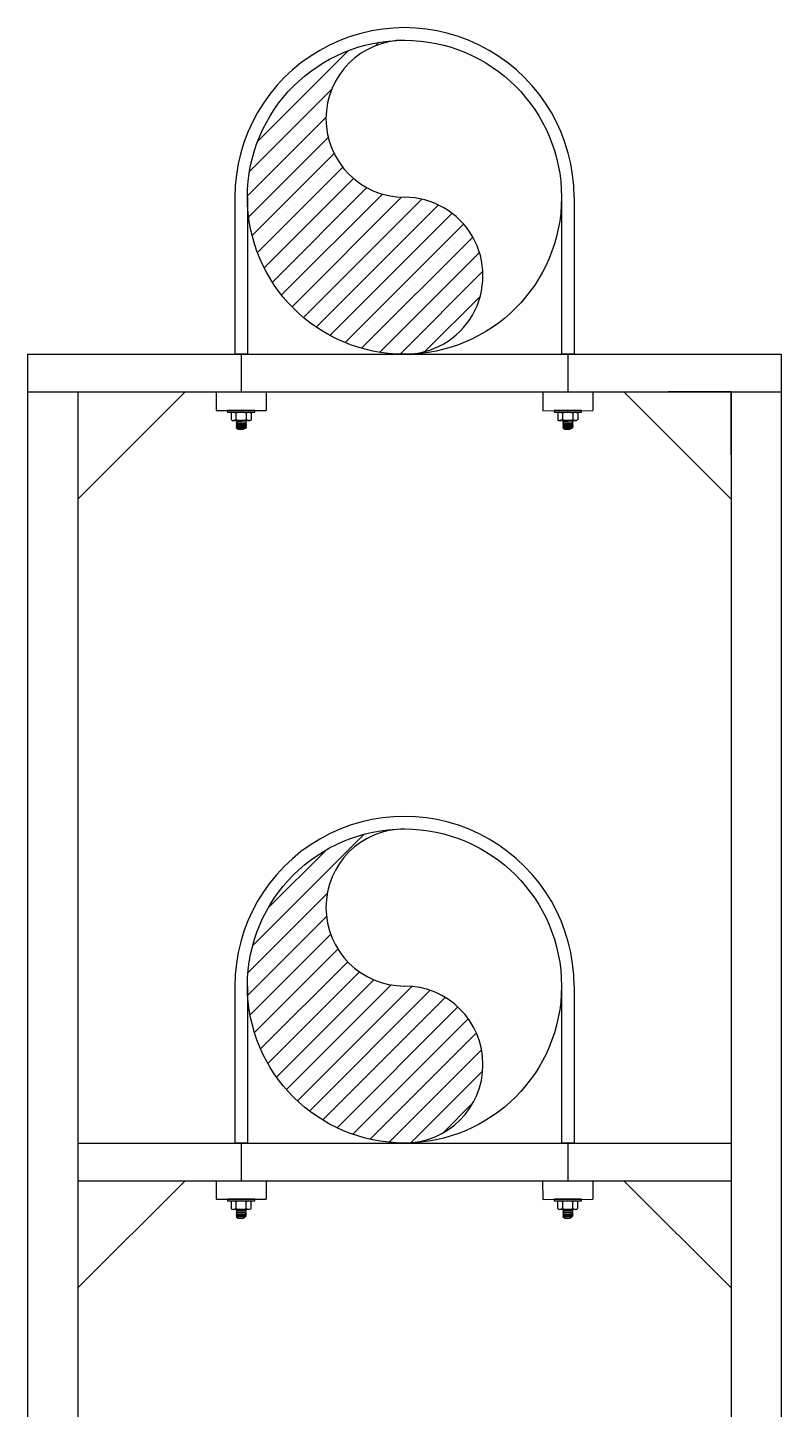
# Model space of a CAD drawing. Header units: inches. Extents: x 51172 to 63334, y -27893 to -10796.
# Drawn here: x 57092 to 57692, y -26793 to -25693 of the extents above; entities that cross this region are included whole.
import ezdxf

# ---------------------------------------------------------------- set-up
doc = ezdxf.new("R2010")
doc.units = ezdxf.units.IN
doc.header["$MEASUREMENT"] = 0

msp = doc.modelspace()

# ---------------------------------------------------------------- hatches: boundary and pattern name
h = msp.add_hatch()
h.set_pattern_fill('ANSI31', color=256, scale=100)
h.set_pattern_definition([(45, (-42327.777, -32243.117), (-8.8388348, 8.8388348), [])])
h.paths.add_polyline_path([(57392.2, -27084, -0.797806), (57348.8, -26893.9, 0.350006), (57197.2, -27084, 0.481449), (57435.5, -27274.1, 0.797671)])
h.paths.add_polyline_path([(57392.2, -26456.1, -1.000026), (57392.2, -26331.1, 0.414214), (57267.2, -26456.1, 0.414229), (57392.2, -26581.1, 0.999922)])
h.paths.add_polyline_path([(57392.2, -25828.2, -1), (57392.2, -25703.2, 0.414214), (57267.2, -25828.2, 0.414238), (57392.3, -25953.2, 0.999917)])

# ---------------------------------------------------------------- linework, layer by layer
for p, q in [((57257.2, -25828.2), (57257.2, -25953.2)), ((57267.2, -25828.2), (57267.2, -25953.2)), ((57517.2, -25828.2), (57517.2, -25953.2)), ((57527.2, -25828.2), (57527.2, -25953.2)), ((57092.2, -25953.2), (57092.2, -27034.4)), ((57092.2, -25953.2), (57692.2, -25953.2)), ((57267.2, -25953.2), (57257.2, -25953.2)), ((57262.2, -25953.2), (57262.2, -25983.2)), ((57527.2, -25953.2), (57517.2, -25953.2)), ((57522.2, -25953.2), (57522.2, -25983.2)), ((57692.2, -25953.2), (57692.2, -27678.1)), ((57092.2, -25983.2), (57692.2, -25983.2)), ((57132.2, -25983.2), (57132.2, -27034.4)), ((57132.2, -25983.2), (57182.2, -25983.2)), ((57132.2, -25983.2), (57132.2, -26033.2)), ((57132.2, -26068.5), (57217.6, -25983.2)), ((57242.3, -25983.2), (57242.3, -25998)), ((57282.2, -25983.2), (57282.2, -25998)), ((57502.3, -25983.2), (57502.3, -25998.1)), ((57542.2, -25983.2), (57542.2, -25998)), ((57566.9, -25983.2), (57652.2, -26068.5)), ((57652.2, -25983.2), (57602.2, -25983.2)), ((57652.2, -25983.2), (57652.2, -27678.1)), ((57652.2, -25983.2), (57652.2, -26033.2)), ((57652.2, -26033.2), (57652.2, -25983.2)), ((57242.3, -25998), (57282.2, -25998)), ((57254.2, -26000.1), (57254.2, -26005.3)), ((57257.9, -26000.1), (57257.9, -26005.3)), ((57266.4, -26005.3), (57266.4, -26000.1)), ((57270.1, -26000.1), (57270.1, -26005.3)), ((57502.3, -25998.1), (57542.2, -25998)), ((57514.2, -26000.1), (57514.2, -26005.3)), ((57517.9, -26000.1), (57517.9, -26005.3)), ((57526.4, -26005.3), (57526.4, -26000.1)), ((57530.1, -26000.1), (57530.1, -26005.3)), ((57268.3, -26006), (57256, -26006)), ((57258.3, -26006.1), (57258.4, -26006)), ((57258.3, -26006.1), (57258.9, -26006.6)), ((57258.3, -26007.1), (57258.9, -26006.6)), ((57258.3, -26007.1), (57258.9, -26007.5)), ((57258.3, -26008), (57258.9, -26007.5)), ((57258.3, -26008), (57258.9, -26008.5)), ((57258.3, -26008.9), (57258.9, -26008.5)), ((57258.3, -26008.9), (57258.9, -26009.4)), ((57258.3, -26009.8), (57258.9, -26009.4)), ((57258.3, -26009.8), (57258.9, -26010.3)), ((57258.3, -26010.8), (57258.9, -26010.3)), ((57258.3, -26010.8), (57258.9, -26011.2)), ((57258.3, -26011.7), (57258.9, -26011.2)), ((57258.3, -26011.7), (57259.8, -26012.9)), ((57265.8, -26011.9), (57258.6, -26011.9)), ((57265.8, -26006.3), (57258.9, -26006.6)), ((57265.8, -26007.3), (57258.9, -26007.5)), ((57265.8, -26008.2), (57258.9, -26008.5)), ((57265.8, -26009.1), (57258.9, -26009.4)), ((57265.8, -26010.1), (57258.9, -26010.3)), ((57265.8, -26011), (57258.9, -26011.2)), ((57259.8, -26012.9), (57264.1, -26012.9)), ((57265.8, -26011.9), (57264.1, -26012.9)), ((57266.2, -26006), (57265.8, -26006.3)), ((57266.4, -26006.8), (57265.8, -26006.3)), ((57266.4, -26006.8), (57265.8, -26007.3)), ((57266.4, -26007.7), (57265.8, -26007.3)), ((57266.4, -26007.7), (57265.8, -26008.2)), ((57266.4, -26008.6), (57265.8, -26008.2)), ((57266.4, -26008.6), (57265.8, -26009.1)), ((57266.4, -26009.6), (57265.8, -26009.1)), ((57266.4, -26009.6), (57265.8, -26010.1)), ((57266.4, -26010.5), (57265.8, -26010.1)), ((57266.4, -26010.5), (57265.8, -26011)), ((57266.4, -26011.5), (57265.8, -26011)), ((57266.4, -26011.5), (57265.8, -26011.9)), ((57528.3, -26006), (57516, -26006)), ((57518.3, -26006.2), (57518.4, -26006)), ((57518.3, -26006.2), (57518.9, -26006.6)), ((57518.3, -26007.1), (57518.9, -26006.6)), ((57518.3, -26007.1), (57518.9, -26007.5)), ((57518.3, -26008), (57518.9, -26007.5)), ((57518.3, -26008), (57518.9, -26008.5)), ((57518.3, -26008.9), (57518.9, -26008.5)), ((57518.3, -26008.9), (57518.9, -26009.4)), ((57518.3, -26009.9), (57518.9, -26009.4)), ((57518.3, -26009.9), (57518.9, -26010.3)), ((57518.3, -26010.8), (57518.9, -26010.3)), ((57518.3, -26010.8), (57518.9, -26011.2)), ((57518.3, -26011.7), (57518.9, -26011.2)), ((57518.3, -26011.7), (57519.8, -26012.9)), ((57525.8, -26011.9), (57518.6, -26011.9)), ((57525.8, -26006.3), (57518.9, -26006.6)), ((57525.8, -26007.3), (57518.9, -26007.5)), ((57525.8, -26008.2), (57518.9, -26008.5)), ((57525.8, -26009.1), (57518.9, -26009.4)), ((57525.8, -26010.1), (57518.9, -26010.3)), ((57525.8, -26011), (57518.9, -26011.2)), ((57519.8, -26012.9), (57524.1, -26012.9)), ((57525.8, -26011.9), (57524.1, -26012.9)), ((57526.2, -26006), (57525.8, -26006.3)), ((57526.4, -26006.8), (57525.8, -26006.3)), ((57526.4, -26006.8), (57525.8, -26007.3)), ((57526.4, -26007.7), (57525.8, -26007.3)), ((57526.4, -26007.7), (57525.8, -26008.2)), ((57526.4, -26008.7), (57525.8, -26008.2)), ((57526.4, -26008.7), (57525.8, -26009.1)), ((57526.4, -26009.6), (57525.8, -26009.1)), ((57526.4, -26009.6), (57525.8, -26010.1)), ((57526.4, -26010.6), (57525.8, -26010.1)), ((57526.4, -26010.6), (57525.8, -26011)), ((57526.4, -26011.5), (57525.8, -26011)), ((57526.4, -26011.5), (57525.8, -26011.9)), ((57257.2, -26456.1), (57257.2, -26581.1)), ((57267.2, -26456.1), (57267.2, -26581.1)), ((57517.2, -26456.1), (57517.2, -26581.1)), ((57527.2, -26456.1), (57527.2, -26581.1)), ((57132.2, -26581.1), (57652.2, -26581.1)), ((57267.2, -26581.1), (57257.2, -26581.1)), ((57262.2, -26581.1), (57262.2, -26611.1)), ((57527.2, -26581.1), (57517.2, -26581.1)), ((57522.2, -26581.1), (57522.2, -26611.1)), ((57132.2, -26611.1), (57652.2, -26611.1)), ((57132.2, -26696.4), (57217.6, -26611.1)), ((57242.2, -26611.1), (57242.3, -26625.9)), ((57282.2, -26611.1), (57282.2, -26625.9)), ((57502.2, -26611.1), (57502.3, -26626)), ((57542.2, -26611.1), (57542.2, -26625.9)), ((57566.9, -26611.1), (57652.2, -26696.4)), ((57242.3, -26625.9), (57282.2, -26625.9)), ((57254.1, -26628), (57254.1, -26633.1)), ((57257.9, -26628), (57257.9, -26633.1)), ((57266.3, -26633.1), (57266.3, -26628)), ((57270, -26628), (57270, -26633.1)), ((57502.3, -26626), (57542.2, -26625.9)), ((57514.1, -26628), (57514.1, -26633.2)), ((57517.9, -26628), (57517.9, -26633.2)), ((57526.3, -26633.2), (57526.3, -26628)), ((57530, -26628), (57530, -26633.2)), ((57268.3, -26633.9), (57256, -26633.9)), ((57258.2, -26634), (57258.4, -26633.9)), ((57258.2, -26634), (57258.8, -26634.5)), ((57258.2, -26635), (57258.8, -26634.5)), ((57258.2, -26635), (57258.8, -26635.4)), ((57258.2, -26635.9), (57258.8, -26635.4)), ((57258.2, -26635.9), (57258.8, -26636.4)), ((57258.2, -26636.8), (57258.8, -26636.4)), ((57258.2, -26636.8), (57258.8, -26637.3)), ((57258.2, -26637.7), (57258.8, -26637.3)), ((57258.2, -26637.7), (57258.8, -26638.2)), ((57258.2, -26638.7), (57258.8, -26638.2)), ((57258.2, -26638.7), (57258.8, -26639.1)), ((57258.2, -26639.6), (57258.8, -26639.1)), ((57258.2, -26639.6), (57259.8, -26640.8)), ((57265.7, -26639.8), (57258.5, -26639.8)), ((57265.7, -26634.2), (57258.8, -26634.5)), ((57265.7, -26635.2), (57258.8, -26635.4)), ((57265.7, -26636.1), (57258.8, -26636.4)), ((57265.7, -26637), (57258.8, -26637.3)), ((57265.7, -26638), (57258.8, -26638.2)), ((57265.7, -26638.9), (57258.8, -26639.1)), ((57265.7, -26639.8), (57264.1, -26640.8)), ((57266.1, -26633.9), (57265.7, -26634.2)), ((57266.3, -26634.7), (57265.7, -26634.2)), ((57266.3, -26634.7), (57265.7, -26635.2)), ((57266.3, -26635.6), (57265.7, -26635.2)), ((57266.3, -26635.6), (57265.7, -26636.1)), ((57266.3, -26636.5), (57265.7, -26636.1)), ((57266.3, -26636.5), (57265.7, -26637)), ((57266.4, -26637.5), (57265.7, -26637)), ((57266.4, -26637.5), (57265.7, -26638)), ((57266.3, -26638.4), (57265.7, -26638)), ((57266.3, -26638.4), (57265.7, -26638.9)), ((57266.3, -26639.4), (57265.7, -26638.9)), ((57266.3, -26639.4), (57265.7, -26639.8)), ((57528.3, -26633.9), (57516, -26633.9)), ((57518.2, -26634), (57518.4, -26633.9)), ((57518.2, -26634), (57518.8, -26634.5)), ((57518.2, -26635), (57518.8, -26634.5)), ((57518.2, -26635), (57518.8, -26635.4)), ((57518.2, -26635.9), (57518.8, -26635.4)), ((57518.2, -26635.9), (57518.8, -26636.4)), ((57518.2, -26636.8), (57518.8, -26636.4)), ((57518.2, -26636.8), (57518.8, -26637.3)), ((57518.2, -26637.8), (57518.8, -26637.3)), ((57518.2, -26637.8), (57518.8, -26638.2)), ((57518.2, -26638.7), (57518.8, -26638.2)), ((57518.2, -26638.7), (57518.8, -26639.1)), ((57518.2, -26639.6), (57518.8, -26639.1)), ((57518.2, -26639.6), (57519.8, -26640.8)), ((57525.7, -26639.8), (57518.5, -26639.8)), ((57525.7, -26634.2), (57518.8, -26634.5)), ((57525.7, -26635.2), (57518.8, -26635.4)), ((57525.7, -26636.1), (57518.8, -26636.4)), ((57525.7, -26637), (57518.8, -26637.3)), ((57525.7, -26638), (57518.8, -26638.2)), ((57525.7, -26638.9), (57518.8, -26639.1)), ((57525.7, -26639.8), (57524.1, -26640.8)), ((57526.1, -26633.9), (57525.7, -26634.2)), ((57526.3, -26634.7), (57525.7, -26634.2)), ((57526.3, -26634.7), (57525.7, -26635.2)), ((57526.3, -26635.6), (57525.7, -26635.2)), ((57526.3, -26635.6), (57525.7, -26636.1)), ((57526.3, -26636.6), (57525.7, -26636.1)), ((57526.3, -26636.6), (57525.7, -26637)), ((57526.4, -26637.5), (57525.7, -26637)), ((57526.4, -26637.5), (57525.7, -26638)), ((57526.3, -26638.5), (57525.7, -26638)), ((57526.3, -26638.5), (57525.7, -26638.9)), ((57526.3, -26639.4), (57525.7, -26638.9)), ((57526.3, -26639.4), (57525.7, -26639.8)), ((57259.8, -26640.8), (57264.1, -26640.8)), ((57519.8, -26640.8), (57524.1, -26640.8))]:
    msp.add_line(p, q)
for points in [[(57273.2, -25999.3), (57273.2, -25998), (57251.4, -25998), (57251.4, -25999.3)], [(57533.2, -25999.3), (57533.2, -25998), (57511.4, -25998), (57511.4, -25999.3)], [(57273.1, -26627.2), (57273.1, -26625.9), (57251.3, -26625.9), (57251.3, -26627.2)], [(57533.1, -26627.2), (57533.1, -26625.9), (57511.3, -26625.9), (57511.3, -26627.2)]]:
    msp.add_lwpolyline(points, close=True)
for centre in [(57392.2, -25828.2), (57392.2, -26456.1)]:
    msp.add_circle(centre, 125)
for centre, radius, start, end in [((57392.2, -25828.2), 135, 359.9953, 180), ((57392.2, -25765.7), 62.5, 90, 270), ((57392.2, -25890.7), 62.5, 269.9905, 90), ((57256, -26001.9), 2.62, 45.0088, 134.9912), ((57262.1, -26011.3), 12, 69.2913, 110.7087), ((57268.2, -26001.9), 2.62, 44.9141, 135.0859), ((57516, -26001.9), 2.62, 45.0088, 134.9912), ((57522.1, -26011.3), 12, 69.2913, 110.7087), ((57528.2, -26001.9), 2.62, 44.9141, 135.0859), ((57256, -26003.4), 2.62, 225.0088, 314.9912), ((57262.1, -25994), 12, 249.2913, 290.7087), ((57268.2, -26003.4), 2.62, 224.9141, 315.0859), ((57516, -26003.4), 2.62, 225.0088, 314.9912), ((57522.1, -25994), 12, 249.2913, 290.7087), ((57528.2, -26003.4), 2.62, 224.9141, 315.0859), ((57392.2, -26456.1), 135, 359.9953, 180), ((57392.2, -26393.6), 62.5, 90, 270), ((57392.2, -26518.6), 62.5, 270.006, 90), ((57256, -26629.8), 2.62, 45.0088, 134.9912), ((57262.1, -26639.2), 12, 69.2913, 110.7087), ((57268.2, -26629.8), 2.62, 44.9141, 135.0859), ((57516, -26629.8), 2.62, 45.0088, 134.9912), ((57522.1, -26639.2), 12, 69.2913, 110.7087), ((57528.2, -26629.8), 2.62, 44.9141, 135.0859), ((57256, -26631.3), 2.62, 225.0088, 314.9912), ((57262.1, -26621.9), 12, 249.2913, 290.7087), ((57268.2, -26631.3), 2.62, 224.9141, 315.0859), ((57516, -26631.3), 2.62, 225.0088, 314.9912), ((57522.1, -26621.9), 12, 249.2913, 290.7087), ((57528.2, -26631.3), 2.62, 224.9141, 315.0859)]:
    msp.add_arc(centre, radius, start, end)

doc.saveas('drawing.dxf')
